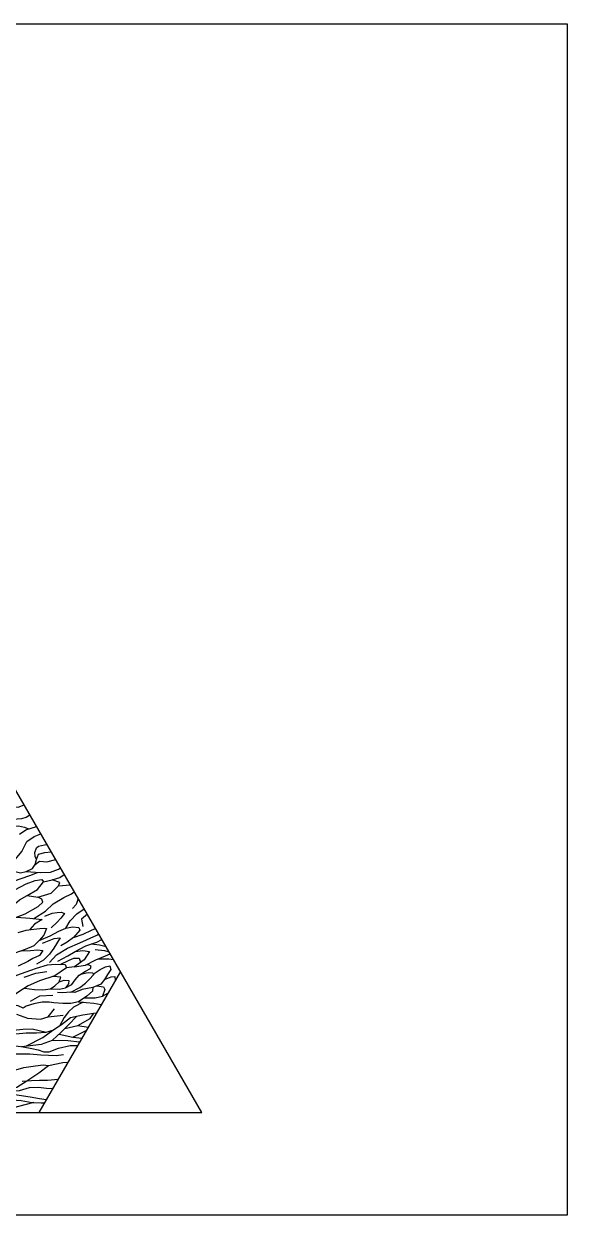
# Model space of a CAD drawing. Header units: millimetres. Extents: x 39 to 1913, y -1214 to 273.
# Drawn here: x 1088.5 to 1205.2, y -333.5 to -77.5 of the extents above; entities that cross this region are included whole.
import ezdxf

# ---------------------------------------------------------------- set-up
doc = ezdxf.new("R2010")
doc.units = ezdxf.units.MM
picture_1 = doc.add_image_def('image6.jpeg', size_in_pixel=(4032, 3024))

msp = doc.modelspace()

# ---------------------------------------------------------------- linework, layer by layer
at = {"color": 7, "true_color": 0xd6f5ff}
for points in [[(1126.76, -311.43), (1011.76, -112.25)], [(1064.06, -252.86), (1066.37, -251.92), (1069.22, -250.83), (1071.43, -250.33), (1073.05, -250.02), (1075.14, -250.02), (1076.54, -250.02), (1079.11, -249.21), (1080.23, -248.01), (1081.32, -246.28), (1082.24, -245.22), (1083.53, -244.97), (1084.67, -245.05), (1085.99, -245.69), (1087.35, -245.83), (1088.59, -245.32)], [(1054.8, -259.88), (1057.51, -258.24), (1059.02, -256.81), (1061.76, -255.55), (1064.69, -255.39), (1067.74, -255.14), (1070.5, -254.58), (1072.6, -253.54), (1074.95, -252.71), (1077.43, -252.17), (1079.25, -251.98), (1080.87, -251.53), (1083.44, -250.22), (1084.45, -249.27), (1084.98, -248.71), (1085.85, -248.38), (1087.08, -248.32), (1088.08, -248.29), (1089.06, -247.96), (1089.83, -247.48)], [(1080.87, -251.53), (1083.22, -251.45), (1084.67, -251.2), (1085.57, -250.58), (1086.32, -249.97), (1087.38, -249.86), (1088.67, -250.14), (1089.54, -250.51)], [(1087.59, -251.61), (1088.96, -250.7), (1091.27, -249.96)], [(1066.65, -262.76), (1069.55, -263.09), (1074.24, -262.52), (1076.79, -261.83), (1078.86, -260.25), (1080.45, -259.32), (1082.35, -258.85), (1084.95, -258.52), (1086.38, -257.41), (1088.07, -255.34), (1089.15, -253.17), (1090.74, -252.09), (1092.2, -251.58)], [(1084.95, -258.52), (1085.54, -258.97), (1086.65, -259.67), (1087.83, -259.91), (1089.06, -259.67), (1090.38, -259), (1090.98, -258.13), (1091.22, -257.05), (1090.95, -256.39), (1090.86, -255.58), (1091.22, -254.53), (1091.71, -254.17), (1092.97, -253.9), (1093.51, -253.84)], [(1091.22, -257.05), (1091.71, -255.91), (1093.06, -255.58), (1094.4, -255.39)], [(1090.98, -258.13), (1091.92, -257.41), (1093.45, -257.59), (1095.37, -257.06)], [(1070.77, -268.63), (1073.49, -268), (1076.92, -267.22), (1078.42, -266.56), (1080.61, -266.83), (1083.17, -267.58), (1084.67, -267.52), (1086.63, -266.62), (1087.59, -265.75), (1089.24, -264.81), (1091.47, -263.49), (1092.76, -261.9), (1094.63, -261.42), (1096.25, -260.97), (1097.22, -260.27)], [(1078.42, -266.56), (1080.94, -265.47), (1082.87, -264.54), (1084.58, -263.06), (1086.35, -261.74), (1089.84, -260.48), (1091.5, -259.84)], [(1089.06, -259.67), (1092.01, -259.88), (1094.29, -259.76), (1095.97, -259.13), (1096.4, -258.85)], [(1084.46, -264.46), (1086.59, -263.6), (1089.06, -262.31), (1090.98, -261.56), (1092.4, -261.38), (1092.76, -261.9)], [(1089.24, -264.81), (1091.56, -265.17), (1094.38, -264.27), (1095.98, -262.74), (1096.28, -261.99), (1094.63, -261.42)], [(1095.98, -262.74), (1098.51, -262.5)], [(1082.61, -270.39), (1085.12, -270.19), (1088.82, -268.78), (1091.62, -267.16), (1092.61, -266.23), (1092.37, -265.57), (1091.56, -265.17)], [(1090.67, -269.76), (1093.15, -268.18), (1094.81, -266.59), (1097.09, -265.23), (1098.8, -264.45), (1099.37, -263.99)], [(1100.22, -265.47), (1099.77, -266.77), (1098.96, -267.61)], [(1093.01, -269.28), (1094.58, -268.63), (1095.72, -268.43), (1096.62, -268.4), (1097.23, -268.69), (1096.45, -269.68), (1095.66, -270.5), (1094.38, -271.78)], [(1097.52, -271.81), (1098.49, -270.27), (1099.94, -268.72), (1101.5, -267.68)], [(1086.97, -269.49), (1089.81, -269.65), (1092.49, -269.98), (1090.84, -270.98), (1089.85, -272.11)], [(1102.17, -268.85), (1100.9, -269.9), (1101.18, -271.45)], [(1087.3, -272.74), (1089.04, -272.22), (1090.65, -272.01), (1091.96, -271.9), (1092.98, -271.84), (1093.39, -271.9), (1092.8, -273.35), (1091.81, -274.49), (1090.65, -275.62), (1088.81, -276.44), (1086.39, -277.29)], [(1092.55, -275.02), (1095.05, -274.07), (1096.36, -273.89), (1094.96, -276.12), (1094.07, -277.43), (1092.79, -278.71), (1091.26, -279.59)], [(1091.81, -274.49), (1094.2, -273.44), (1096.04, -272.45), (1097.52, -271.81), (1098.98, -271.55), (1100.35, -271.69), (1100.58, -272.25), (1099.21, -273.85), (1097.87, -274.84), (1096.45, -275.65)], [(1094.04, -279.17), (1095.57, -277.58), (1097.94, -276.09), (1100.57, -274.99), (1104.17, -273.34), (1104.6, -273.06)], [(1099.21, -273.85), (1101.25, -273.09), (1103.06, -272.22), (1103.95, -271.92)], [(1088.12, -276.68), (1089.95, -276.59), (1091.49, -276.5), (1092.6, -276.64), (1091.9, -277.72), (1090.5, -278.33), (1089.39, -279), (1087.35, -280.02)], [(1099.53, -276.85), (1101.81, -275.6), (1104.17, -274.84), (1105.31, -274.28)], [(1102.99, -275.22), (1104.78, -275.42), (1106.18, -275.79)], [(1103.83, -276.42), (1105.88, -276.6), (1106.81, -276.88)], [(1095.83, -278.95), (1097.96, -277.75), (1099.53, -276.85), (1101.19, -276.64), (1102.62, -276.85), (1101.46, -278.6), (1099.39, -280.14), (1097.67, -280.34)], [(1096.36, -279.6), (1098.26, -278.69), (1099.24, -278.24), (1100.41, -278.28), (1100.73, -279.14)], [(1099.39, -280.14), (1101.78, -279.76), (1103.96, -278.63), (1106.06, -277.78), (1107.07, -277.33)], [(1104.53, -278.39), (1106.76, -278.45), (1107.78, -278.55)], [(1077.74, -288.41), (1079.08, -287.74), (1080.33, -286.64), (1081.73, -285), (1083.04, -283.81), (1084.94, -282.97), (1087.06, -281.92), (1090.03, -280.87), (1091.23, -280.4), (1093.59, -279.7), (1095.31, -279.56), (1097.41, -279.64), (1097.67, -280.34), (1095.19, -282.06), (1091.93, -283.17), (1089.45, -284.22), (1087.44, -285.5), (1085.69, -286.78)], [(1088.58, -282.37), (1091.11, -281.48), (1093.49, -281.15)], [(1109.26, -281.12), (1091.76, -311.43)], [(1094.26, -284.86), (1096.21, -284.92), (1097.47, -284.63), (1098.81, -283.93), (1099.56, -282.94), (1100.38, -281.95), (1101.75, -281.07), (1102.83, -280.49), (1102.99, -279.98), (1102.43, -279.68), (1101.78, -279.76)], [(1098.6, -285.59), (1100.56, -284.6), (1101.79, -283.66), (1102.75, -282.64), (1103.83, -281.44), (1104.89, -280.68), (1106.05, -280.1), (1106.96, -279.95), (1107.19, -280.68), (1106.46, -281.79), (1105.85, -282.87), (1105.09, -283.84), (1103.37, -284.57), (1101.06, -284.98), (1099.46, -285.66), (1098.6, -285.59), (1096.82, -285.69), (1095.75, -285.62)], [(1100.73, -281.72), (1102.34, -281.36), (1103.31, -281.45), (1103.46, -281.86)], [(1088.69, -284.71), (1090.82, -284.97), (1092.63, -285.06), (1094.26, -284.86), (1095.22, -284.19), (1096.12, -283.37), (1096.45, -282.38), (1095.72, -282.27), (1094.68, -282.24)], [(1096.12, -283.37), (1097.18, -282.97), (1098.2, -283.08), (1098.1, -283.82), (1097.47, -284.63)], [(1105.85, -282.87), (1107.26, -282.3), (1108.06, -282.23), (1108.11, -283.1)], [(1103.37, -284.57), (1103.26, -285.33), (1102.05, -286.46), (1100.24, -287.65), (1098.62, -288.03), (1096.9, -288.05), (1095, -287.89), (1093.97, -287.74), (1092.45, -287.76), (1090.7, -288.1), (1089.04, -288.58), (1088.36, -289), (1087.33, -288.49), (1085.94, -288.32), (1084.43, -288.58), (1083.15, -288.91), (1081.74, -289.04), (1080.18, -289.3), (1078.71, -289.79), (1076.75, -290.49), (1074.9, -291.46), (1073.74, -292.43), (1072, -293.44), (1070.88, -294.68)], [(1089.93, -287.53), (1091.94, -286.37), (1094.76, -286.23)], [(1101.54, -286.8), (1103.88, -286.8), (1105.43, -286.41), (1106.57, -285.77)], [(1104.23, -284.2), (1105.6, -284.41), (1105.95, -284.97), (1105.43, -286.41)], [(1086.94, -290.33), (1089.33, -291.17), (1092.12, -291.41), (1093.78, -290.85), (1095.14, -289.19)], [(1101.3, -287.73), (1099.17, -288.8), (1098.11, -289.84), (1097.22, -291.03), (1096.28, -292.74)], [(1100.24, -287.65), (1103.56, -287.92), (1105.15, -288.24)], [(1088.05, -297.26), (1092.3, -296.77), (1094.67, -295.89), (1096.53, -294.2), (1098.14, -292.6), (1099.88, -290.74)], [(1093.78, -290.85), (1096.95, -290.55)], [(1094.76, -293.72), (1096.59, -292.54), (1098.58, -291.03), (1101.19, -290.46), (1103.56, -290.11), (1104.13, -290.01)], [(1100.09, -292.74), (1102.76, -291.26), (1103.56, -290.11)], [(1074.3, -297.11), (1077.8, -296.09), (1080.32, -295.41), (1082.6, -295), (1084.18, -295.03), (1085.42, -295.03), (1086.81, -294.52), (1089.01, -294.34), (1091.23, -294.34), (1093.36, -294.14), (1094.76, -293.72)], [(1082.6, -295), (1083.97, -294.34), (1086.34, -293.72), (1088.3, -293.51), (1090.34, -293.46), (1093.36, -294.14)], [(1089.08, -297.14), (1092.62, -295.35), (1094.76, -293.72)], [(1097.33, -293.4), (1100.09, -292.74), (1102.36, -293.07)], [(1099.08, -295.23), (1101.92, -293.83)], [(1094.67, -295.89), (1097.99, -295.97), (1100.51, -296.28)], [(1096.12, -294.57), (1099.08, -295.23), (1100.99, -295.44)], [(1062.14, -305.47), (1064.27, -304.11), (1065.96, -303.35), (1068.41, -302.89), (1070.56, -302.19), (1072.39, -301.26), (1074.05, -300.39), (1076.06, -299.43), (1078.1, -298.93), (1080.28, -298.12), (1081.79, -297.45), (1084.47, -297.1), (1086.22, -297.04), (1088.37, -297.3), (1090.23, -297.65), (1091.63, -298), (1092.85, -298.41), (1093.99, -298.38), (1095.94, -297.59), (1098.5, -297.07), (1100.08, -297.02)], [(1097.07, -299.02), (1095.5, -299.25), (1092.19, -299.13), (1089.8, -298.93), (1086.92, -298.93), (1084.36, -299.28), (1082.18, -299.69), (1080.92, -300.12), (1079.99, -300.73), (1080.31, -301.43), (1081.71, -301.93), (1085.03, -302.1), (1086.1, -302.04)], [(1080.74, -304.74), (1083.49, -303.96), (1085.03, -303.12), (1086.33, -302.42), (1088.51, -301.75), (1091.01, -301.4), (1092.67, -301.2), (1093.86, -301.35)], [(1083.37, -306.8), (1087.06, -305.99), (1089.18, -304.61), (1091.74, -302.88), (1093.86, -301.35), (1096.88, -300.71), (1098.02, -300.59)], [(1088.21, -304.68), (1090.15, -304.54), (1091.87, -304.49), (1093.64, -304.49), (1095.87, -304.31)], [(1069.67, -308.97), (1073.23, -308.38), (1076.83, -307.68), (1080.35, -306.98), (1084.27, -306.75), (1087.58, -306.69), (1089.76, -306.08), (1091.68, -306.02), (1093.4, -306.23), (1094.73, -306.29)], [(1090.7, -309.32), (1087.12, -310.21), (1084.45, -311.08), (1083.6, -311.43)], [(1084.85, -308.64), (1087.99, -308.87), (1090.32, -309.31), (1092.26, -309.36), (1092.97, -309.34)], [(1086.57, -307.56), (1089.91, -308.09), (1091.91, -308.46), (1093.35, -308.67)], [(896.76, -311.43), (1126.76, -311.43)]]:
    msp.add_lwpolyline(points, dxfattribs=at)

# ---------------------------------------------------------------- pictures from other files: only their frames are drawn
at = {"color": 252}
image = msp.add_image(picture_1, insert=(863.78, -333.51), size_in_units=(341.38, 256.03), dxfattribs=at)
image.dxf.flags = 7

doc.saveas('drawing.dxf')
